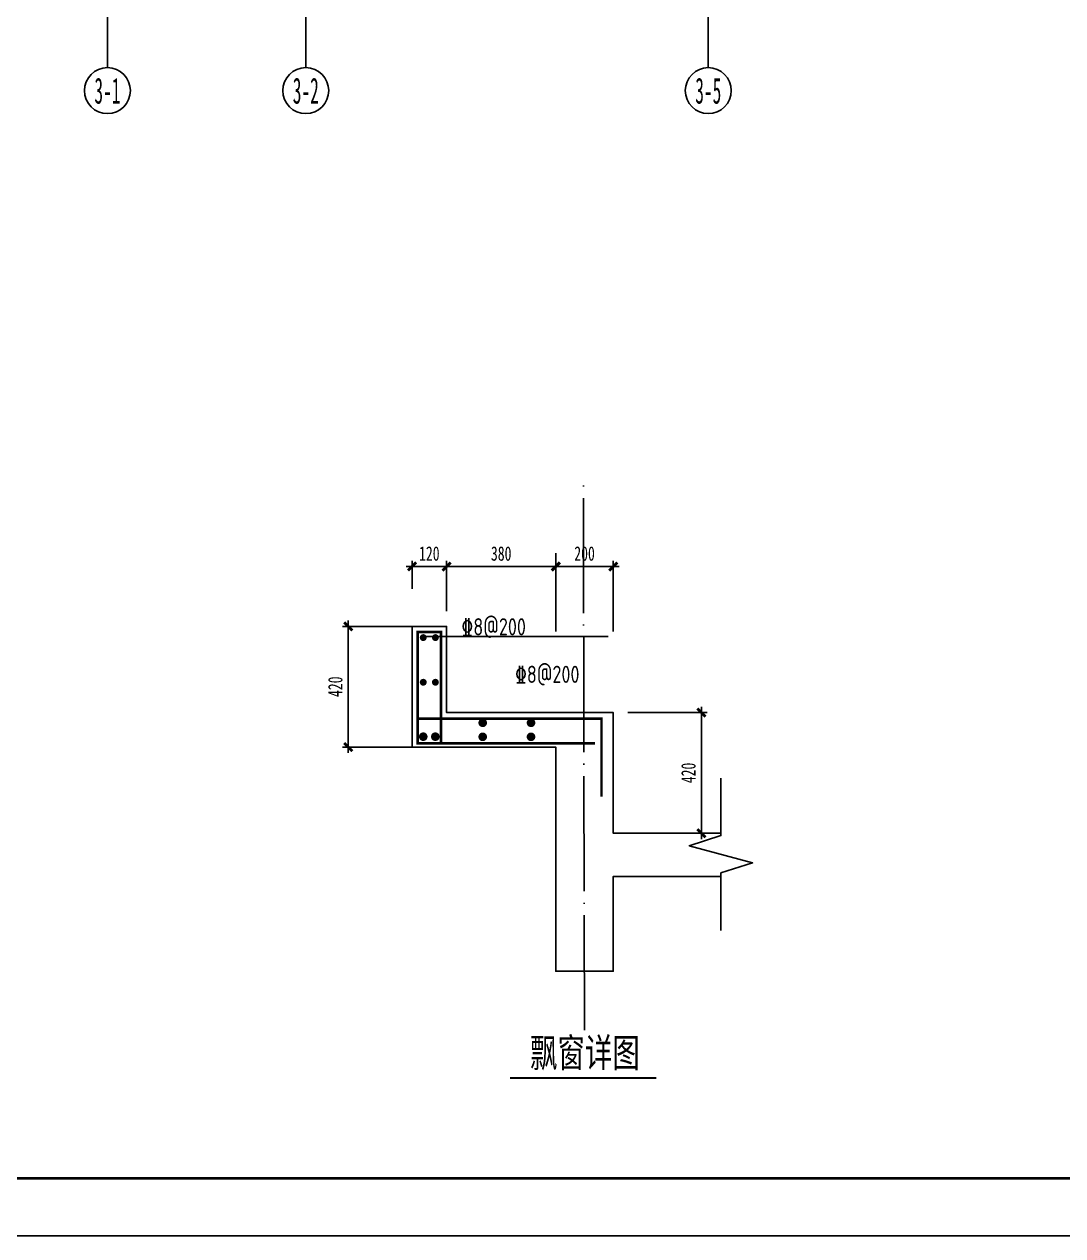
# Model space of a CAD drawing. Extents: x -3200779283 to -8106663, y 659664 to 1123462.
# Drawn here: x -8172147 to -8154085, y 739664 to 760744 of the extents above; entities that cross this region are included whole.
import ezdxf
from ezdxf.enums import TextEntityAlignment as Align
from ezdxf.xclip import XClip

# ---------------------------------------------------------------- set-up
doc = ezdxf.new("R2010")
doc.units = 0
doc.header["$LTSCALE"] = 1000
doc.header["$MEASUREMENT"] = 0
doc.header["$XCLIPFRAME"] = 0
doc.linetypes.add('DASH', pattern=[0.35, 0.25, -0.1])
doc.linetypes.add('节点$0$DOTE', pattern=[2.42, 2, -0.2, 0.02, -0.2])
doc.layers.get('Defpoints').update_dxf_attribs({"color": 30, "linetype": 'DASH'})
for name, color, linetype in [('3#-轴线$0$3#-轴号$0$A-ANNO-AXIS-CIRC', 3, 'Continuous'), ('3#-轴线$0$3#-轴号$0$A-ANNO-AXIS-TEXT', 7, 'Continuous'), ('3#-轴线$0$AXIS_TEXT', 7, 'Continuous'), ('3#4#5#$0$BORDER', 7, 'Continuous'), ('3#4#5#模板$0$BORDER', 7, 'Continuous'), ('S-PC-FQ-WYQ', 4, 'Continuous'), ('节点$0$NUM', 7, 'Continuous'), ('节点$0$REIN', 1, 'Continuous'), ('节点$0$S-ANNO-DOTE', 230, '节点$0$DOTE'), ('节点$0$S-ANNO-THIN', 3, 'Continuous'), ('节点$0$S-DETL-DIMS', 210, 'Continuous'), ('节点$0$S-DETL-SBAR', 6, 'Continuous'), ('节点$0$S-DETL-TEXT', 7, 'Continuous')]:
    doc.layers.add(name, color=color, linetype=linetype)
doc.styles.add('3#-轴线$0$3#-轴号$0$_TCH_AXIS', font='')
doc.styles.add('3#-轴线$0$COMPLEX', font='COMPLEX')
doc.styles.add('节点$0$TSSD_Rein', font='Tssdeng.shx', dxfattribs={"width": 0.7, "bigfont": 'hztxt.shx'})
doc.styles.add('节点$0$楷体', font='', dxfattribs={"width": 0.7, "height": 250})
doc.styles.get('3#-轴线$0$3#-轴号$0$_TCH_AXIS').set_extended_font_data('SimSun')
doc.styles.get('节点$0$楷体').set_extended_font_data('KaiTi_GB2312')
doc.dimstyles.new('节点$0$TSSD_20_100', dxfattribs={"dimtxt": 300, "dimasz": 100, "dimexe": 100, "dimexo": 250, "dimgap": 100, "dimtad": 1, "dimdec": 0, "dimlfac": 0.2, "dimzin": 0, "dimdsep": 46, "dimtxsty": '节点$0$楷体', "dimblk": '节点$0$_ArchTick', "dimcen": 0, "dimdle": 100, "dimclrt": 7, "dimadec": 0, "dimazin": 0, "dimtfac": 1, "dimtdec": 0, "dimtix": 1, "dimtmove": 2, "dimatfit": 3, "dimfxl": 1, "dimtolj": 1, "dimtzin": 0, "dimarcsym": 0})

# ---------------------------------------------------------------- blocks, each defined once
blk = doc.blocks.new('节点$0$_ArchTick')
at = {"color": 0, "linetype": 'ByBlock', "const_width": 0.5}
blk.add_lwpolyline([(-0.71, -0.71), (0.71, 0.71)], dxfattribs=at)
blk = doc.blocks.new('*D2132')
at = {"layer": 'Defpoints', "color": 0, "transparency": 16777216}
for p in [(91329, -121464), (90329, -122846), (91329, -122846)]:
    blk.add_point(p, dxfattribs=at)
at = {"layer": '节点$0$S-DETL-DIMS', "color": 0, "lineweight": -2, "transparency": 16777216}
for p, q in [((90329, -122596), (90329, -121364)), ((91329, -122596), (91329, -121364)), ((90229, -121464), (91429, -121464))]:
    blk.add_line(p, q, dxfattribs=at)
at = {"layer": '节点$0$S-DETL-DIMS', "color": 0, "lineweight": -2, "transparency": 16777216, "xscale": 100, "yscale": 100, "zscale": 100, "rotation": 180}
blk.add_blockref('节点$0$_ArchTick', (90329, -121464), dxfattribs=at)
at = {"layer": '节点$0$S-DETL-DIMS', "color": 0, "lineweight": -2, "transparency": 16777216, "xscale": 100, "yscale": 100, "zscale": 100}
blk.add_blockref('节点$0$_ArchTick', (91329, -121464), dxfattribs=at)
at = {"layer": '节点$0$S-DETL-DIMS', "color": 7, "transparency": 16777216, "insert": (90829, -121239), "char_height": 250, "attachment_point": 5, "style": '节点$0$楷体'}
blk.add_mtext('\\A1;200', dxfattribs=at)
blk = doc.blocks.new('*D2133')
at = {"layer": 'Defpoints', "color": 0, "transparency": 16777216}
for p in [(90329, -121464), (90329, -121482), (88429, -122488)]:
    blk.add_point(p, dxfattribs=at)
at = {"layer": '节点$0$S-DETL-DIMS', "color": 0, "lineweight": -2, "transparency": 16777216}
for p, q in [((88429, -122238), (88429, -121364)), ((90329, -121232), (90329, -121364)), ((88329, -121464), (90429, -121464))]:
    blk.add_line(p, q, dxfattribs=at)
at = {"layer": '节点$0$S-DETL-DIMS', "color": 0, "lineweight": -2, "transparency": 16777216, "xscale": 100, "yscale": 100, "zscale": 100, "rotation": 180}
blk.add_blockref('节点$0$_ArchTick', (88429, -121464), dxfattribs=at)
at = {"layer": '节点$0$S-DETL-DIMS', "color": 0, "lineweight": -2, "transparency": 16777216, "xscale": 100, "yscale": 100, "zscale": 100}
blk.add_blockref('节点$0$_ArchTick', (90329, -121464), dxfattribs=at)
at = {"layer": '节点$0$S-DETL-DIMS', "color": 7, "transparency": 16777216, "insert": (89379, -121239), "char_height": 250, "attachment_point": 5, "style": '节点$0$楷体'}
blk.add_mtext('\\A1;380', dxfattribs=at)
blk = doc.blocks.new('*D2134')
at = {"layer": 'Defpoints', "color": 0, "transparency": 16777216}
for p in [(91329, -124005), (92862, -124005), (91329, -126105)]:
    blk.add_point(p, dxfattribs=at)
at = {"layer": '节点$0$S-DETL-DIMS', "color": 0, "lineweight": -2, "transparency": 16777216}
for p, q in [((92862, -126205), (92862, -123905)), ((91579, -124005), (92962, -124005)), ((91579, -126105), (92962, -126105))]:
    blk.add_line(p, q, dxfattribs=at)
at = {"layer": '节点$0$S-DETL-DIMS', "color": 0, "lineweight": -2, "transparency": 16777216, "xscale": 100, "yscale": 100, "zscale": 100}
for p, rotation in [((92862, -124005), 90), ((92862, -126105), 270)]:
    blk.add_blockref('节点$0$_ArchTick', p, dxfattribs=dict(at, rotation=rotation))
at = {"layer": '节点$0$S-DETL-DIMS', "color": 7, "transparency": 16777216, "insert": (92637, -125055), "char_height": 250, "attachment_point": 5, "rotation": 90, "style": '节点$0$楷体'}
blk.add_mtext('\\A1;420', dxfattribs=at)
blk = doc.blocks.new('*D2135')
at = {"layer": 'Defpoints', "color": 0, "transparency": 16777216}
for p in [(88429, -122505), (86720, -124605), (88429, -124605)]:
    blk.add_point(p, dxfattribs=at)
at = {"layer": '节点$0$S-DETL-DIMS', "color": 0, "lineweight": -2, "transparency": 16777216}
for p, q in [((86720, -122405), (86720, -124705)), ((88179, -122505), (86620, -122505)), ((88179, -124605), (86620, -124605))]:
    blk.add_line(p, q, dxfattribs=at)
at = {"layer": '节点$0$S-DETL-DIMS', "color": 0, "lineweight": -2, "transparency": 16777216, "xscale": 100, "yscale": 100, "zscale": 100}
for p, rotation in [((86720, -122505), 90), ((86720, -124605), 270)]:
    blk.add_blockref('节点$0$_ArchTick', p, dxfattribs=dict(at, rotation=rotation))
at = {"layer": '节点$0$S-DETL-DIMS', "color": 7, "transparency": 16777216, "insert": (86495, -123555), "char_height": 250, "attachment_point": 5, "rotation": 90, "style": '节点$0$楷体'}
blk.add_mtext('\\A1;420', dxfattribs=at)
blk = doc.blocks.new('*D2039')
at = {"layer": 'Defpoints', "color": 0, "transparency": 16777216}
for p in [(88429, -121464), (87829, -122101), (88429, -122101)]:
    blk.add_point(p, dxfattribs=at)
at = {"layer": '节点$0$S-DETL-DIMS', "color": 0, "lineweight": -2, "transparency": 16777216}
for p, q in [((87829, -121851), (87829, -121364)), ((88429, -121851), (88429, -121364)), ((87729, -121464), (88529, -121464))]:
    blk.add_line(p, q, dxfattribs=at)
at = {"layer": '节点$0$S-DETL-DIMS', "color": 0, "lineweight": -2, "transparency": 16777216, "xscale": 100, "yscale": 100, "zscale": 100, "rotation": 180}
blk.add_blockref('节点$0$_ArchTick', (87829, -121464), dxfattribs=at)
at = {"layer": '节点$0$S-DETL-DIMS', "color": 0, "lineweight": -2, "transparency": 16777216, "xscale": 100, "yscale": 100, "zscale": 100}
blk.add_blockref('节点$0$_ArchTick', (88429, -121464), dxfattribs=at)
at = {"layer": '节点$0$S-DETL-DIMS', "color": 7, "transparency": 16777216, "insert": (88129, -121239), "char_height": 250, "attachment_point": 5, "style": '节点$0$楷体'}
blk.add_mtext('\\A1;120', dxfattribs=at)
blk = doc.blocks.new('3#-轴线$0$_AXISO')
blk.add_circle((0, 0), 0.5)
at = {"layer": '3#-轴线$0$AXIS_TEXT', "style": '3#-轴线$0$COMPLEX', "width": 1.041667}
blk.add_attdef('A', text='', height=0.56, dxfattribs=at).set_placement((-0.25, -0.28), (0.25, -0.28), align=Align.FIT)
blk = doc.blocks.new('3#-轴线$0$3#-轴号')
at = {"layer": '3#-轴线$0$3#-轴号$0$A-ANNO-AXIS-CIRC'}
for p, q in [((0, -13981.5), (0, -17981.5)), ((3450, -13981.5), (3450, -17981.5)), ((10450, -13981.5), (10450, -17981.5))]:
    blk.add_line(p, q, dxfattribs=at)
ref = blk.add_blockref('3#-轴线$0$_AXISO', (0, -18381.5), dxfattribs=dict(at, xscale=800, yscale=800, zscale=800))
ref.add_attrib('A', '3-1', dxfattribs={"layer": '3#-轴线$0$3#-轴号$0$A-ANNO-AXIS-TEXT', "height": 452.55, "style": '3#-轴线$0$3#-轴号$0$_TCH_AXIS', "width": 0.466146}).set_placement((-226.3, -18607.8), (226.3, -18607.8), align=Align.FIT)
ref = blk.add_blockref('3#-轴线$0$_AXISO', (3450, -18381.5), dxfattribs=dict(at, xscale=800, yscale=800, zscale=800))
ref.add_attrib('A', '3-2', dxfattribs={"layer": '3#-轴线$0$3#-轴号$0$A-ANNO-AXIS-TEXT', "height": 452.55, "style": '3#-轴线$0$3#-轴号$0$_TCH_AXIS', "width": 0.466146}).set_placement((3223.7, -18607.8), (3676.3, -18607.8), align=Align.FIT)
ref = blk.add_blockref('3#-轴线$0$_AXISO', (10450, -18381.5), dxfattribs=dict(at, xscale=800, yscale=800, zscale=800))
ref.add_attrib('A', '3-5', dxfattribs={"layer": '3#-轴线$0$3#-轴号$0$A-ANNO-AXIS-TEXT', "height": 452.55, "style": '3#-轴线$0$3#-轴号$0$_TCH_AXIS', "width": 0.466146}).set_placement((10223.7, -18607.8), (10676.3, -18607.8), align=Align.FIT)
blk = doc.blocks.new('3#-轴线')
blk.add_blockref('3#-轴线$0$3#-轴号', (0, 0))
blk = doc.blocks.new('节点')
blk.add_line((88018.3, -122680.3), (91240.4, -122680.3))
blk.add_lwpolyline([(93199.8, -126855.2), (91328.7, -126855.2), (91328.7, -128505.2), (90328.7, -128505.2), (90328.7, -124605.2), (87828.7, -124605.2), (87828.7, -122505.2), (88428.7, -122505.2), (88428.7, -124005.2), (91328.7, -124005.2), (91328.7, -126105.2), (93199.8, -126105.2)])
at = {"layer": '节点$0$NUM', "const_width": 30}
blk.add_lwpolyline([(89531.4, -130362.8), (92077.7, -130362.8)], dxfattribs=at)
at = {"layer": '节点$0$REIN', "const_width": 45}
for points in [[(88193.4, -122602.7), (88331.2, -122602.7), (88331.2, -124539.2), (87926.2, -124539.2), (87926.2, -122602.7), (88331.2, -122602.7), (88331.2, -122740.5)], [(87926.2, -124110.2), (91123.2, -124110.2), (91123.2, -125469.4)], [(87926.2, -124539.2), (91013.5, -124539.2)]]:
    blk.add_lwpolyline(points, dxfattribs=at)
at = {"layer": '节点$0$REIN'}
for points, const_width in [([(87993.7, -122700.2, 1), (88053.7, -122700.2, 1)], 60), ([(88204.8, -122700.2, 1), (88264.8, -122700.2, 1)], 60), ([(87993.7, -123477.1, 1), (88053.7, -123477.1, 1)], 60), ([(88204.8, -123477.1, 1), (88264.8, -123477.1, 1)], 60), ([(89020.4, -124182.5, 1), (89095.4, -124182.5, 1)], 75), ([(89860.4, -124182.5, 1), (89935.4, -124182.5, 1)], 75), ([(87986.2, -124423.9, 1), (88061.2, -124423.9, 1)], 75), ([(88196.2, -124423.9, 1), (88271.2, -124423.9, 1)], 75), ([(89020.4, -124426.8, 1), (89095.4, -124426.8, 1)], 75), ([(89860.4, -124426.8, 1), (89935.4, -124426.8, 1)], 75)]:
    blk.add_lwpolyline(points, format="xyb", close=True, dxfattribs=dict(at, const_width=const_width))
at = {"layer": '节点$0$S-ANNO-DOTE'}
blk.add_line((90828.7, -129532.3), (90807.6, -119911.2), dxfattribs=at)
at = {"layer": '节点$0$S-ANNO-THIN'}
blk.add_lwpolyline([(93199.8, -125145.9), (93199.8, -126145.9), (92649.8, -126320.9), (93749.8, -126620.9), (93199.8, -126795.9), (93199.8, -127795.9)], dxfattribs=at)
at = {"layer": '节点$0$S-DETL-SBAR'}
for points, const_width in [([(89524.7, -124539.2), (89524.7, -123537.6), (91626, -123537.6)], 0.75), ([(89897.9, -124426.8), (89897.9, -123537.6)], 0.3)]:
    blk.add_lwpolyline(points, dxfattribs=dict(at, const_width=const_width))
at = {"layer": '节点$0$NUM', "style": '节点$0$楷体', "width": 0.7}
blk.add_text('飘窗详图', height=500, dxfattribs=at).set_placement((90835.3, -129672.1), align=Align.TOP_CENTER)
at = {"layer": '节点$0$S-DETL-TEXT', "style": '节点$0$TSSD_Rein', "width": 0.8}
for p in [(88688.7, -122662), (89620.2, -123489.4)]:
    blk.add_text('%%1328@200', height=300, dxfattribs=at).set_placement(p)
at = {"layer": '节点$0$S-DETL-DIMS'}
for base, p1, p2, picture, middle in [((88428.7, -121464), (87828.7, -122101.2), (88428.7, -122101.2), '*D2039', (88128.7, -121239)), ((90328.7, -121464), (88428.7, -122487.6), (90328.7, -121481.6), '*D2133', (89378.7, -121239)), ((91328.7, -121464), (90328.7, -122846.2), (91328.7, -122846.2), '*D2132', (90828.7, -121239))]:
    dim = blk.add_linear_dim(base=base, p1=p1, p2=p2, dimstyle='节点$0$TSSD_20_100', dxfattribs=at)
    dim.commit()
    dim.dimension.update_dxf_attribs({"geometry": picture, "text_midpoint": middle})
for base, p1, p2, picture, middle in [((86720.1, -124605.2), (88428.7, -122505.2), (88428.7, -124605.2), '*D2135', (86495.1, -123555.2)), ((92862.2, -124005.2), (91328.7, -126105.2), (91328.7, -124005.2), '*D2134', (92637.2, -125055.2))]:
    dim = blk.add_linear_dim(base=base, p1=p1, p2=p2, angle=90, dimstyle='节点$0$TSSD_20_100', dxfattribs=at)
    dim.commit()
    dim.dimension.update_dxf_attribs({"geometry": picture, "text_midpoint": middle})

msp = doc.modelspace()

# ---------------------------------------------------------------- linework, layer by layer
at = {"layer": '3#4#5#$0$BORDER'}
msp.add_lwpolyline([(-8190763, 739664), (-8190763, 799064), (-8106663, 799064), (-8106663, 739664)], close=True, dxfattribs=at)
at = {"layer": '3#4#5#$0$BORDER', "const_width": 50}
msp.add_lwpolyline([(-8188263, 740664), (-8188263, 798064), (-8107663, 798064), (-8107663, 740664)], close=True, dxfattribs=at)
at = {"layer": '3#4#5#模板$0$BORDER'}
msp.add_lwpolyline([(-8190763, 739664), (-8190763, 799064), (-8106663, 799064), (-8106663, 739664)], close=True, dxfattribs=at)
at = {"layer": '3#4#5#模板$0$BORDER', "const_width": 50}
msp.add_lwpolyline([(-8188263, 740664), (-8188263, 798064), (-8107663, 798064), (-8107663, 740664)], close=True, dxfattribs=at)

# ---------------------------------------------------------------- block references
msp.add_blockref('3#-轴线', (-8170700, 777970))
at = {"layer": 'S-PC-FQ-WYQ'}
ref = msp.add_blockref('节点', (-8253231, 872772), dxfattribs=at)
XClip(ref).set_block_clipping_path([(84284.5423380377, -130818.9809801643), (97387.4760868757, -119152.1959838063)])

doc.saveas('drawing.dxf')
